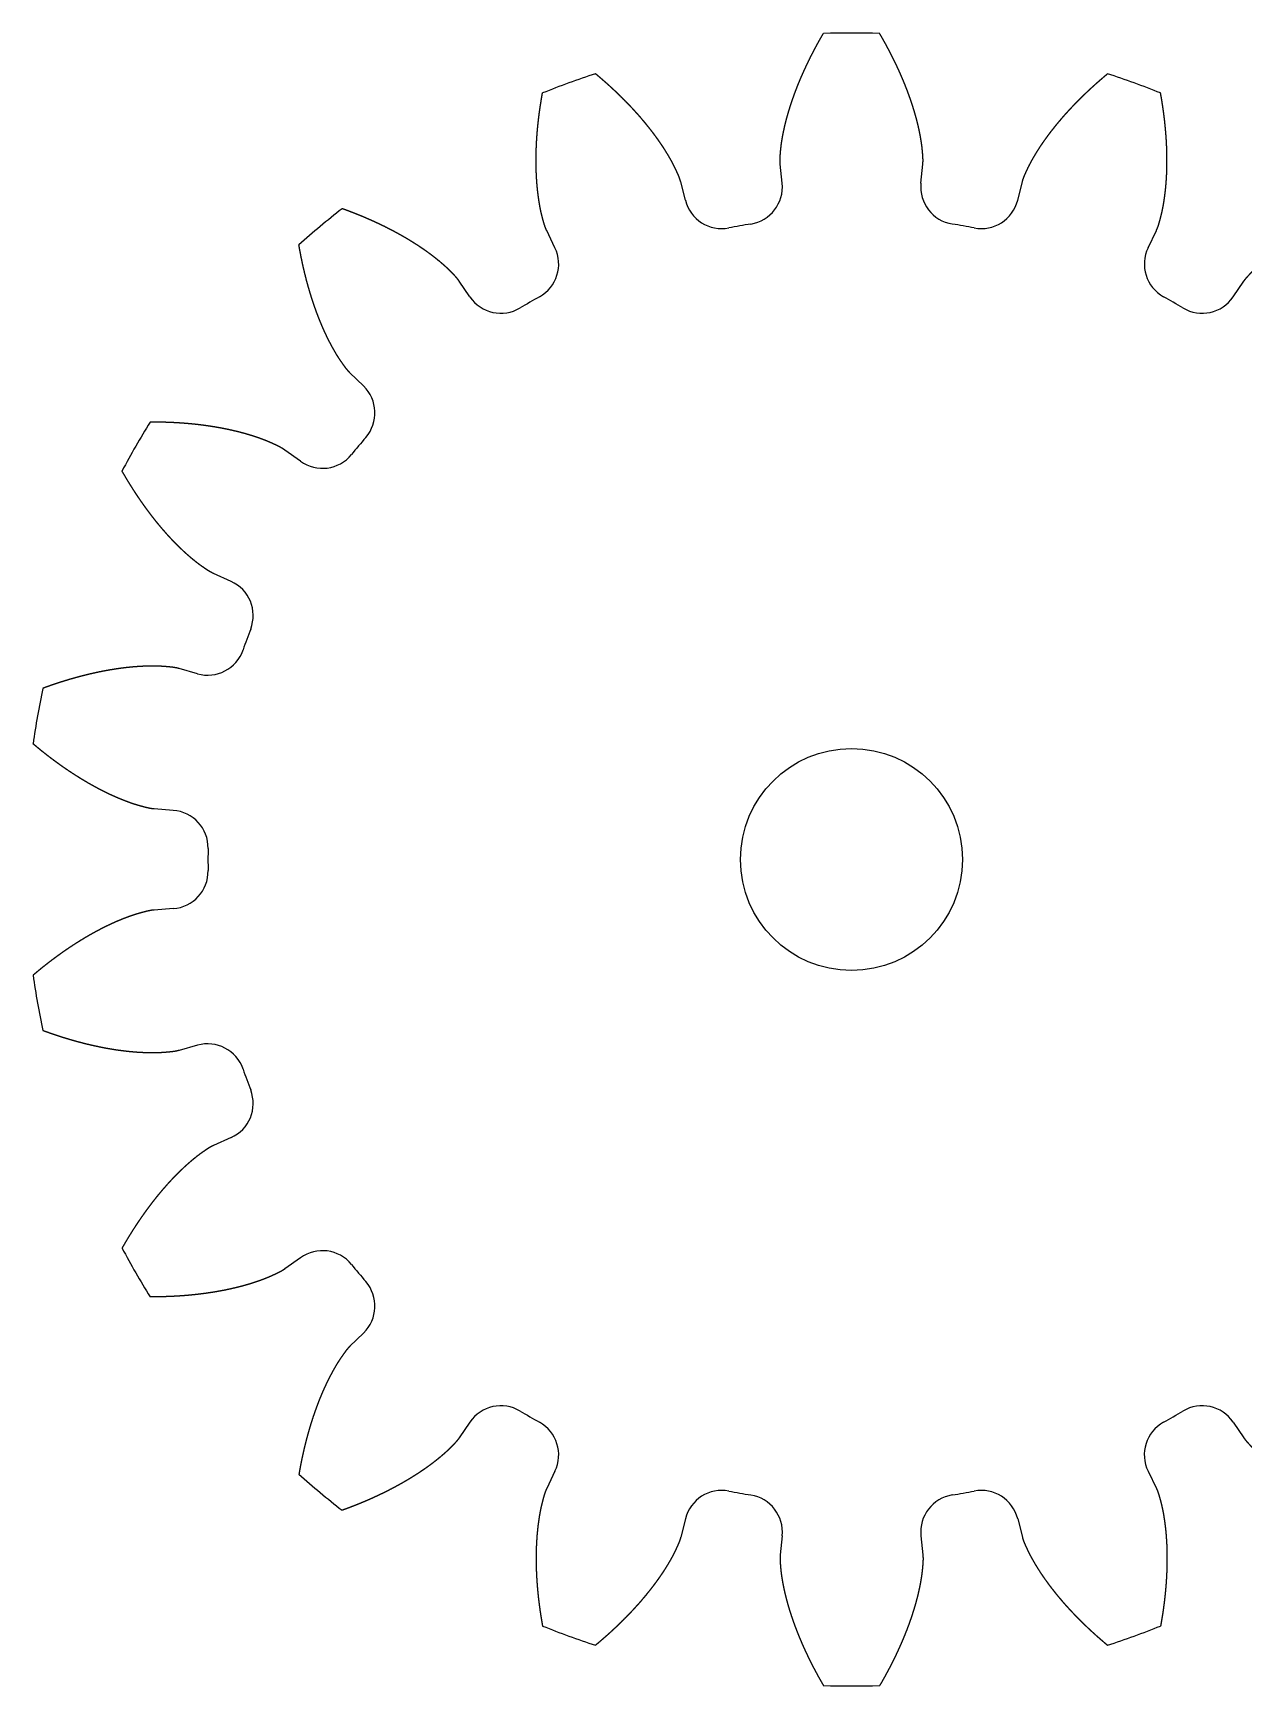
# Model space of a CAD drawing. Header units: millimetres. Extents: x -103 to 35, y -35 to 35.
# Drawn here: x -102.7 to -51.4, y -35 to 35 of the extents above; entities that cross this region are included whole.
import ezdxf

# ---------------------------------------------------------------- set-up
doc = ezdxf.new("R2010")
doc.units = ezdxf.units.MM
doc.layers.get('0').update_dxf_attribs({"linetype": 'CONTINUOUS'})

msp = doc.modelspace()

# ---------------------------------------------------------------- linework, layer by layer
for p, q in [((-70.937, 28.642), (-71.019, 29.446)), ((-65.063, 28.642), (-64.981, 29.446)), ((-75.036, 27.919), (-75.234, 28.703)), ((-60.964, 27.919), (-60.766, 28.703)), ((-80.556, 25.91), (-80.908, 26.638)), ((-55.444, 25.91), (-55.092, 26.638)), ((-84.161, 23.829), (-84.615, 24.498)), ((-51.839, 23.829), (-51.385, 24.498)), ((-88.661, 20.053), (-89.24, 20.616)), ((-91.336, 16.865), (-91.991, 17.338)), ((-94.273, 11.778), (-95.01, 12.108)), ((-95.697, 7.866), (-96.474, 8.086)), ((-96.717, 2.081), (-97.523, 2.14)), ((-96.717, -2.081), (-97.523, -2.14)), ((-95.697, -7.866), (-96.474, -8.086)), ((-94.273, -11.778), (-95.01, -12.108)), ((-91.336, -16.865), (-91.991, -17.338)), ((-88.661, -20.053), (-89.24, -20.616)), ((-84.161, -23.829), (-84.615, -24.498)), ((-51.839, -23.829), (-51.385, -24.498)), ((-80.556, -25.91), (-80.908, -26.638)), ((-55.444, -25.91), (-55.092, -26.638)), ((-75.036, -27.919), (-75.234, -28.703)), ((-60.964, -27.919), (-60.766, -28.703)), ((-70.937, -28.642), (-71.019, -29.446)), ((-65.063, -28.642), (-64.981, -29.446))]:
    msp.add_line(p, q)
msp.add_circle((-68, 0), 4.7)
for centre, radius, start, end in [((-68, 0), 35, 88.04718, 91.95282), ((-68, 0), 35, 108.04718, 111.95282), ((-68, 0), 35, 68.04718, 71.95282), ((-72.516, 28.481), 1.588, -80.98954, 5.82934), ((-63.484, 28.481), 1.587, 174.17066, 260.98954), ((-68, 0), 35, 128.04718, 131.95282), ((-73.497, 28.308), 1.588, 194.17066, 280.98954), ((-62.503, 28.308), 1.587, 259.01046, 345.82934), ((-68, 0), 27.249, 99.01046, 100.98954), ((-68, 0), 27.249, 79.01046, 80.98954), ((-81.985, 25.219), 1.587, -60.98954, 25.82934), ((-54.015, 25.219), 1.587, 154.17066, 240.98954), ((-82.847, 24.721), 1.588, 214.17066, 300.98954), ((-68, 0), 27.249, 119.01046, 120.98954), ((-68, 0), 27.249, 59.01046, 60.98954), ((-53.153, 24.721), 1.588, 239.01046, 325.82934), ((-89.767, 18.915), 1.588, -40.98954, 45.82934), ((-68, 0), 35, 148.04718, 151.95282), ((-68, 0), 27.249, 139.01046, 140.98954), ((-90.407, 18.152), 1.587, 234.17066, 320.98954), ((-94.923, 10.329), 1.588, -20.98954, 65.82934), ((-68, 0), 27.249, 159.01046, 160.98954), ((-95.264, 9.393), 1.587, 254.17066, 340.98954), ((-68, 0), 35, 168.04718, 171.95282), ((-96.832, 0.498), 1.588, -0.98954, 85.82934), ((-68, 0), 27.249, 179.01046, 180.98954), ((-96.832, -0.498), 1.588, -85.82934, 0.98954), ((-68, 0), 35, 188.04718, 191.95282), ((-95.264, -9.393), 1.587, 19.01046, 105.82934), ((-68, 0), 27.249, 199.01046, 200.98954), ((-94.923, -10.329), 1.588, -65.82934, 20.98954), ((-68, 0), 35, 208.04718, 211.95282), ((-90.407, -18.152), 1.587, 39.01046, 125.82934), ((-68, 0), 27.249, 219.01046, 220.98954), ((-89.767, -18.915), 1.588, -45.82934, 40.98954), ((-82.847, -24.721), 1.588, 59.01046, 145.82934), ((-68, 0), 27.249, 239.01046, 240.98954), ((-68, 0), 27.249, 299.01046, 300.98954), ((-53.153, -24.721), 1.588, 34.17066, 120.98954), ((-81.985, -25.219), 1.587, -25.82934, 60.98954), ((-54.015, -25.219), 1.588, 119.01046, 205.82934), ((-68, 0), 35, 228.04718, 231.95282), ((-73.497, -28.308), 1.587, 79.01046, 165.82934), ((-68, 0), 27.249, 259.01046, 260.98954), ((-72.516, -28.481), 1.587, -5.82934, 80.98954), ((-63.484, -28.481), 1.588, 99.01046, 185.82934), ((-68, 0), 27.249, 279.01046, 280.98954), ((-62.503, -28.308), 1.588, 14.17066, 100.98954), ((-68, 0), 35, 248.04718, 251.95282), ((-68, 0), 35, 288.04718, 291.95282), ((-68, 0), 35, 268.04718, 271.95282)]:
    msp.add_arc(centre, radius, start, end)
for points in [[(-71.019, 29.446), (-71.021, 29.462), (-71.023, 29.494), (-71.026, 29.541), (-71.028, 29.605), (-71.026, 29.685), (-71.022, 29.765), (-71.016, 29.845), (-71.01, 29.926), (-71.003, 30.006), (-70.995, 30.086), (-70.986, 30.166), (-70.977, 30.246), (-70.966, 30.327), (-70.954, 30.407), (-70.941, 30.487), (-70.927, 30.567), (-70.913, 30.648), (-70.897, 30.728), (-70.881, 30.808), (-70.864, 30.888), (-70.847, 30.969), (-70.829, 31.049), (-70.81, 31.129), (-70.79, 31.209), (-70.77, 31.289), (-70.749, 31.369), (-70.727, 31.449), (-70.704, 31.529), (-70.682, 31.609), (-70.658, 31.689), (-70.634, 31.769), (-70.609, 31.848), (-70.584, 31.928), (-70.558, 32.008), (-70.531, 32.087), (-70.504, 32.167), (-70.477, 32.246), (-70.448, 32.326), (-70.42, 32.405), (-70.39, 32.484), (-70.36, 32.564), (-70.33, 32.643), (-70.299, 32.722), (-70.268, 32.801), (-70.236, 32.88), (-70.203, 32.959), (-70.17, 33.038), (-70.137, 33.116), (-70.103, 33.195), (-70.068, 33.274), (-70.034, 33.352), (-69.998, 33.431), (-69.962, 33.509), (-69.926, 33.587), (-69.889, 33.665), (-69.852, 33.743), (-69.814, 33.821), (-69.776, 33.899), (-69.737, 33.977), (-69.698, 34.055), (-69.658, 34.132), (-69.618, 34.21), (-69.577, 34.287), (-69.536, 34.365), (-69.495, 34.442), (-69.453, 34.519), (-69.411, 34.596), (-69.368, 34.673), (-69.325, 34.75), (-69.281, 34.827), (-69.246, 34.888), (-69.219, 34.934), (-69.202, 34.964), (-69.193, 34.98)], [(-64.981, 29.446), (-64.979, 29.462), (-64.977, 29.494), (-64.974, 29.541), (-64.972, 29.605), (-64.974, 29.685), (-64.978, 29.765), (-64.984, 29.845), (-64.99, 29.926), (-64.997, 30.006), (-65.005, 30.086), (-65.014, 30.166), (-65.023, 30.246), (-65.034, 30.327), (-65.046, 30.407), (-65.059, 30.487), (-65.073, 30.567), (-65.087, 30.648), (-65.103, 30.728), (-65.119, 30.808), (-65.136, 30.888), (-65.153, 30.969), (-65.171, 31.049), (-65.19, 31.129), (-65.21, 31.209), (-65.23, 31.289), (-65.251, 31.369), (-65.273, 31.449), (-65.296, 31.529), (-65.318, 31.609), (-65.342, 31.689), (-65.366, 31.769), (-65.391, 31.848), (-65.416, 31.928), (-65.442, 32.008), (-65.469, 32.087), (-65.496, 32.167), (-65.523, 32.246), (-65.552, 32.326), (-65.58, 32.405), (-65.61, 32.484), (-65.64, 32.564), (-65.67, 32.643), (-65.701, 32.722), (-65.732, 32.801), (-65.764, 32.88), (-65.797, 32.959), (-65.83, 33.038), (-65.863, 33.116), (-65.897, 33.195), (-65.932, 33.274), (-65.966, 33.352), (-66.002, 33.431), (-66.038, 33.509), (-66.074, 33.587), (-66.111, 33.665), (-66.148, 33.743), (-66.186, 33.821), (-66.224, 33.899), (-66.263, 33.977), (-66.302, 34.055), (-66.342, 34.132), (-66.382, 34.21), (-66.423, 34.287), (-66.464, 34.365), (-66.505, 34.442), (-66.547, 34.519), (-66.589, 34.596), (-66.632, 34.673), (-66.675, 34.75), (-66.719, 34.827), (-66.754, 34.888), (-66.781, 34.934), (-66.798, 34.964), (-66.807, 34.98)], [(-75.234, 28.703), (-75.238, 28.718), (-75.246, 28.749), (-75.26, 28.795), (-75.28, 28.855), (-75.309, 28.93), (-75.341, 29.004), (-75.373, 29.077), (-75.407, 29.15), (-75.441, 29.223), (-75.476, 29.296), (-75.511, 29.368), (-75.548, 29.44), (-75.585, 29.512), (-75.624, 29.584), (-75.663, 29.655), (-75.704, 29.725), (-75.745, 29.796), (-75.787, 29.866), (-75.83, 29.936), (-75.873, 30.005), (-75.917, 30.075), (-75.961, 30.144), (-76.006, 30.213), (-76.052, 30.281), (-76.099, 30.349), (-76.146, 30.417), (-76.194, 30.485), (-76.242, 30.553), (-76.291, 30.62), (-76.34, 30.687), (-76.39, 30.754), (-76.441, 30.82), (-76.492, 30.886), (-76.544, 30.952), (-76.596, 31.018), (-76.649, 31.083), (-76.702, 31.149), (-76.755, 31.214), (-76.81, 31.278), (-76.864, 31.343), (-76.919, 31.407), (-76.975, 31.471), (-77.031, 31.535), (-77.088, 31.598), (-77.145, 31.662), (-77.202, 31.725), (-77.26, 31.788), (-77.318, 31.85), (-77.377, 31.912), (-77.437, 31.975), (-77.496, 32.036), (-77.556, 32.098), (-77.617, 32.159), (-77.678, 32.22), (-77.739, 32.281), (-77.801, 32.342), (-77.863, 32.402), (-77.926, 32.462), (-77.989, 32.522), (-78.052, 32.582), (-78.116, 32.641), (-78.18, 32.7), (-78.245, 32.759), (-78.31, 32.818), (-78.375, 32.876), (-78.441, 32.934), (-78.507, 32.992), (-78.573, 33.05), (-78.64, 33.107), (-78.707, 33.165), (-78.761, 33.21), (-78.802, 33.244), (-78.829, 33.267), (-78.843, 33.278)], [(-60.766, 28.703), (-60.762, 28.718), (-60.754, 28.749), (-60.74, 28.795), (-60.72, 28.855), (-60.691, 28.93), (-60.659, 29.004), (-60.627, 29.077), (-60.593, 29.15), (-60.559, 29.223), (-60.524, 29.296), (-60.489, 29.368), (-60.452, 29.44), (-60.415, 29.512), (-60.376, 29.584), (-60.337, 29.655), (-60.296, 29.725), (-60.255, 29.796), (-60.213, 29.866), (-60.17, 29.936), (-60.127, 30.005), (-60.083, 30.075), (-60.039, 30.144), (-59.994, 30.213), (-59.948, 30.281), (-59.901, 30.349), (-59.854, 30.417), (-59.806, 30.485), (-59.758, 30.553), (-59.709, 30.62), (-59.66, 30.687), (-59.61, 30.754), (-59.559, 30.82), (-59.508, 30.886), (-59.456, 30.952), (-59.404, 31.018), (-59.351, 31.083), (-59.298, 31.149), (-59.245, 31.214), (-59.19, 31.278), (-59.136, 31.343), (-59.081, 31.407), (-59.025, 31.471), (-58.969, 31.535), (-58.912, 31.598), (-58.855, 31.662), (-58.798, 31.725), (-58.74, 31.788), (-58.682, 31.85), (-58.623, 31.912), (-58.563, 31.975), (-58.504, 32.036), (-58.444, 32.098), (-58.383, 32.159), (-58.322, 32.22), (-58.261, 32.281), (-58.199, 32.342), (-58.137, 32.402), (-58.074, 32.462), (-58.011, 32.522), (-57.948, 32.582), (-57.884, 32.641), (-57.82, 32.7), (-57.755, 32.759), (-57.69, 32.818), (-57.625, 32.876), (-57.559, 32.934), (-57.493, 32.992), (-57.427, 33.05), (-57.36, 33.107), (-57.293, 33.165), (-57.239, 33.21), (-57.198, 33.244), (-57.171, 33.267), (-57.157, 33.278)], [(-80.908, 26.638), (-80.915, 26.652), (-80.929, 26.681), (-80.948, 26.725), (-80.971, 26.784), (-80.996, 26.86), (-81.02, 26.937), (-81.042, 27.014), (-81.063, 27.091), (-81.084, 27.169), (-81.104, 27.247), (-81.124, 27.326), (-81.142, 27.404), (-81.16, 27.483), (-81.176, 27.563), (-81.191, 27.643), (-81.206, 27.723), (-81.219, 27.803), (-81.232, 27.884), (-81.244, 27.965), (-81.256, 28.046), (-81.267, 28.127), (-81.277, 28.209), (-81.287, 28.291), (-81.296, 28.373), (-81.304, 28.455), (-81.312, 28.537), (-81.319, 28.62), (-81.325, 28.703), (-81.331, 28.786), (-81.336, 28.869), (-81.341, 28.952), (-81.345, 29.035), (-81.348, 29.119), (-81.351, 29.203), (-81.353, 29.286), (-81.355, 29.371), (-81.356, 29.455), (-81.357, 29.539), (-81.357, 29.623), (-81.356, 29.708), (-81.356, 29.793), (-81.354, 29.877), (-81.352, 29.962), (-81.35, 30.047), (-81.347, 30.132), (-81.343, 30.218), (-81.339, 30.303), (-81.335, 30.388), (-81.33, 30.474), (-81.324, 30.56), (-81.318, 30.645), (-81.312, 30.731), (-81.305, 30.817), (-81.297, 30.903), (-81.289, 30.989), (-81.281, 31.075), (-81.272, 31.161), (-81.263, 31.248), (-81.253, 31.334), (-81.243, 31.42), (-81.232, 31.507), (-81.221, 31.594), (-81.209, 31.68), (-81.197, 31.767), (-81.185, 31.854), (-81.172, 31.94), (-81.158, 32.027), (-81.144, 32.114), (-81.13, 32.201), (-81.115, 32.288), (-81.103, 32.358), (-81.094, 32.41), (-81.088, 32.445), (-81.085, 32.462)], [(-55.092, 26.638), (-55.085, 26.652), (-55.071, 26.681), (-55.052, 26.725), (-55.029, 26.784), (-55.004, 26.86), (-54.98, 26.937), (-54.958, 27.014), (-54.937, 27.091), (-54.916, 27.169), (-54.896, 27.247), (-54.876, 27.326), (-54.858, 27.404), (-54.84, 27.483), (-54.824, 27.563), (-54.809, 27.643), (-54.794, 27.723), (-54.781, 27.803), (-54.768, 27.884), (-54.756, 27.965), (-54.744, 28.046), (-54.733, 28.127), (-54.723, 28.209), (-54.713, 28.291), (-54.704, 28.373), (-54.696, 28.455), (-54.688, 28.537), (-54.681, 28.62), (-54.675, 28.703), (-54.669, 28.786), (-54.664, 28.869), (-54.659, 28.952), (-54.655, 29.035), (-54.652, 29.119), (-54.649, 29.203), (-54.647, 29.286), (-54.645, 29.371), (-54.644, 29.455), (-54.643, 29.539), (-54.643, 29.623), (-54.644, 29.708), (-54.644, 29.793), (-54.646, 29.877), (-54.648, 29.962), (-54.65, 30.047), (-54.653, 30.132), (-54.657, 30.218), (-54.661, 30.303), (-54.665, 30.388), (-54.67, 30.474), (-54.676, 30.56), (-54.682, 30.645), (-54.688, 30.731), (-54.695, 30.817), (-54.703, 30.903), (-54.711, 30.989), (-54.719, 31.075), (-54.728, 31.161), (-54.737, 31.248), (-54.747, 31.334), (-54.757, 31.42), (-54.768, 31.507), (-54.779, 31.594), (-54.791, 31.68), (-54.803, 31.767), (-54.815, 31.854), (-54.828, 31.94), (-54.842, 32.027), (-54.856, 32.114), (-54.87, 32.201), (-54.885, 32.288), (-54.897, 32.358), (-54.906, 32.41), (-54.912, 32.445), (-54.915, 32.462)], [(-84.615, 24.498), (-84.624, 24.511), (-84.642, 24.537), (-84.671, 24.575), (-84.711, 24.625), (-84.763, 24.685), (-84.818, 24.744), (-84.874, 24.802), (-84.93, 24.859), (-84.987, 24.916), (-85.045, 24.972), (-85.103, 25.028), (-85.162, 25.084), (-85.221, 25.138), (-85.282, 25.192), (-85.344, 25.245), (-85.406, 25.298), (-85.469, 25.35), (-85.532, 25.401), (-85.596, 25.452), (-85.661, 25.503), (-85.725, 25.553), (-85.791, 25.603), (-85.857, 25.652), (-85.923, 25.701), (-85.991, 25.749), (-86.058, 25.797), (-86.126, 25.844), (-86.195, 25.891), (-86.264, 25.938), (-86.333, 25.984), (-86.403, 26.029), (-86.473, 26.074), (-86.544, 26.119), (-86.615, 26.163), (-86.686, 26.207), (-86.758, 26.251), (-86.83, 26.294), (-86.903, 26.337), (-86.976, 26.379), (-87.05, 26.421), (-87.123, 26.463), (-87.198, 26.504), (-87.272, 26.544), (-87.347, 26.585), (-87.422, 26.625), (-87.498, 26.664), (-87.574, 26.703), (-87.65, 26.742), (-87.726, 26.781), (-87.803, 26.819), (-87.881, 26.856), (-87.958, 26.894), (-88.036, 26.931), (-88.114, 26.967), (-88.193, 27.003), (-88.271, 27.039), (-88.351, 27.075), (-88.43, 27.11), (-88.51, 27.144), (-88.59, 27.179), (-88.67, 27.213), (-88.75, 27.246), (-88.831, 27.28), (-88.912, 27.313), (-88.994, 27.345), (-89.075, 27.377), (-89.157, 27.409), (-89.239, 27.44), (-89.322, 27.472), (-89.405, 27.502), (-89.471, 27.527), (-89.521, 27.545), (-89.554, 27.557), (-89.571, 27.563)], [(-51.385, 24.498), (-51.376, 24.511), (-51.358, 24.537), (-51.329, 24.575), (-51.289, 24.625), (-51.237, 24.685), (-51.182, 24.744), (-51.126, 24.802), (-51.07, 24.859), (-51.013, 24.916), (-50.955, 24.972), (-50.897, 25.028), (-50.838, 25.084), (-50.779, 25.138), (-50.718, 25.192), (-50.656, 25.245), (-50.594, 25.298), (-50.531, 25.35), (-50.468, 25.401), (-50.404, 25.452), (-50.339, 25.503), (-50.275, 25.553), (-50.209, 25.603), (-50.143, 25.652), (-50.077, 25.701), (-50.009, 25.749), (-49.942, 25.797), (-49.874, 25.844), (-49.805, 25.891), (-49.736, 25.938), (-49.667, 25.984), (-49.597, 26.029), (-49.527, 26.074), (-49.456, 26.119), (-49.385, 26.163), (-49.314, 26.207), (-49.242, 26.251), (-49.17, 26.294), (-49.097, 26.337), (-49.024, 26.379), (-48.95, 26.421), (-48.877, 26.463), (-48.802, 26.504), (-48.728, 26.544), (-48.653, 26.585), (-48.578, 26.625), (-48.502, 26.664), (-48.426, 26.703), (-48.35, 26.742), (-48.274, 26.781), (-48.197, 26.819), (-48.119, 26.856), (-48.042, 26.894), (-47.964, 26.931), (-47.886, 26.967), (-47.807, 27.003), (-47.729, 27.039), (-47.649, 27.075), (-47.57, 27.11), (-47.49, 27.144), (-47.41, 27.179), (-47.33, 27.213), (-47.25, 27.246), (-47.169, 27.28), (-47.088, 27.313), (-47.006, 27.345), (-46.925, 27.377), (-46.843, 27.409), (-46.761, 27.44), (-46.678, 27.472), (-46.595, 27.502), (-46.529, 27.527), (-46.479, 27.545), (-46.446, 27.557), (-46.429, 27.563)], [(-89.24, 20.616), (-89.252, 20.627), (-89.274, 20.65), (-89.307, 20.685), (-89.349, 20.733), (-89.399, 20.795), (-89.448, 20.859), (-89.495, 20.924), (-89.541, 20.99), (-89.587, 21.056), (-89.633, 21.122), (-89.678, 21.189), (-89.722, 21.257), (-89.766, 21.325), (-89.808, 21.394), (-89.85, 21.464), (-89.891, 21.534), (-89.931, 21.605), (-89.971, 21.677), (-90.01, 21.749), (-90.049, 21.821), (-90.087, 21.893), (-90.125, 21.967), (-90.162, 22.04), (-90.198, 22.114), (-90.234, 22.189), (-90.269, 22.263), (-90.304, 22.339), (-90.338, 22.414), (-90.372, 22.49), (-90.405, 22.566), (-90.438, 22.643), (-90.47, 22.72), (-90.502, 22.798), (-90.534, 22.875), (-90.564, 22.953), (-90.595, 23.032), (-90.625, 23.11), (-90.654, 23.189), (-90.683, 23.269), (-90.712, 23.348), (-90.74, 23.428), (-90.767, 23.508), (-90.795, 23.589), (-90.821, 23.669), (-90.848, 23.75), (-90.873, 23.832), (-90.899, 23.913), (-90.924, 23.995), (-90.948, 24.077), (-90.972, 24.16), (-90.996, 24.242), (-91.019, 24.325), (-91.042, 24.408), (-91.065, 24.491), (-91.087, 24.575), (-91.108, 24.659), (-91.129, 24.743), (-91.15, 24.827), (-91.171, 24.912), (-91.191, 24.996), (-91.21, 25.081), (-91.229, 25.166), (-91.248, 25.252), (-91.266, 25.337), (-91.284, 25.423), (-91.302, 25.509), (-91.319, 25.595), (-91.335, 25.682), (-91.352, 25.768), (-91.368, 25.855), (-91.38, 25.925), (-91.389, 25.977), (-91.395, 26.012), (-91.398, 26.029)], [(-91.991, 17.338), (-92.004, 17.347), (-92.031, 17.365), (-92.07, 17.392), (-92.125, 17.425), (-92.195, 17.463), (-92.267, 17.5), (-92.339, 17.535), (-92.411, 17.569), (-92.484, 17.603), (-92.558, 17.637), (-92.631, 17.669), (-92.706, 17.701), (-92.781, 17.732), (-92.856, 17.762), (-92.932, 17.791), (-93.009, 17.819), (-93.085, 17.846), (-93.163, 17.873), (-93.24, 17.899), (-93.318, 17.925), (-93.396, 17.95), (-93.475, 17.974), (-93.554, 17.998), (-93.633, 18.021), (-93.712, 18.043), (-93.792, 18.065), (-93.872, 18.086), (-93.953, 18.107), (-94.033, 18.127), (-94.114, 18.146), (-94.195, 18.165), (-94.277, 18.184), (-94.359, 18.202), (-94.441, 18.219), (-94.523, 18.236), (-94.605, 18.252), (-94.688, 18.268), (-94.771, 18.283), (-94.854, 18.298), (-94.937, 18.312), (-95.021, 18.326), (-95.105, 18.339), (-95.189, 18.352), (-95.273, 18.364), (-95.357, 18.376), (-95.442, 18.388), (-95.526, 18.398), (-95.611, 18.409), (-95.696, 18.419), (-95.782, 18.428), (-95.867, 18.437), (-95.953, 18.446), (-96.038, 18.454), (-96.124, 18.461), (-96.211, 18.469), (-96.297, 18.475), (-96.383, 18.482), (-96.47, 18.487), (-96.557, 18.493), (-96.644, 18.498), (-96.731, 18.502), (-96.818, 18.506), (-96.905, 18.51), (-96.993, 18.513), (-97.08, 18.516), (-97.168, 18.518), (-97.256, 18.52), (-97.344, 18.521), (-97.432, 18.522), (-97.52, 18.523), (-97.591, 18.523), (-97.644, 18.523), (-97.679, 18.523), (-97.697, 18.523)], [(-95.01, 12.108), (-95.025, 12.115), (-95.054, 12.128), (-95.097, 12.15), (-95.153, 12.181), (-95.221, 12.222), (-95.288, 12.266), (-95.355, 12.311), (-95.421, 12.356), (-95.487, 12.403), (-95.553, 12.449), (-95.618, 12.497), (-95.683, 12.545), (-95.747, 12.595), (-95.81, 12.645), (-95.873, 12.696), (-95.936, 12.749), (-95.998, 12.801), (-96.06, 12.855), (-96.121, 12.909), (-96.182, 12.964), (-96.243, 13.019), (-96.303, 13.075), (-96.363, 13.131), (-96.423, 13.188), (-96.482, 13.246), (-96.541, 13.304), (-96.599, 13.363), (-96.657, 13.422), (-96.715, 13.482), (-96.772, 13.542), (-96.829, 13.603), (-96.886, 13.665), (-96.942, 13.726), (-96.998, 13.789), (-97.054, 13.852), (-97.109, 13.915), (-97.164, 13.978), (-97.219, 14.043), (-97.273, 14.107), (-97.328, 14.172), (-97.381, 14.238), (-97.435, 14.304), (-97.488, 14.37), (-97.54, 14.437), (-97.593, 14.504), (-97.645, 14.571), (-97.697, 14.639), (-97.748, 14.708), (-97.799, 14.776), (-97.85, 14.845), (-97.901, 14.915), (-97.951, 14.985), (-98.001, 15.055), (-98.05, 15.126), (-98.1, 15.197), (-98.148, 15.268), (-98.197, 15.34), (-98.245, 15.412), (-98.293, 15.484), (-98.341, 15.557), (-98.389, 15.63), (-98.436, 15.704), (-98.482, 15.778), (-98.529, 15.852), (-98.575, 15.926), (-98.621, 16.001), (-98.667, 16.076), (-98.712, 16.152), (-98.757, 16.228), (-98.801, 16.304), (-98.837, 16.365), (-98.863, 16.411), (-98.881, 16.442), (-98.89, 16.457)], [(-96.474, 8.086), (-96.49, 8.091), (-96.521, 8.099), (-96.567, 8.11), (-96.63, 8.123), (-96.709, 8.135), (-96.788, 8.145), (-96.868, 8.153), (-96.948, 8.16), (-97.028, 8.167), (-97.109, 8.174), (-97.189, 8.179), (-97.27, 8.184), (-97.351, 8.187), (-97.432, 8.19), (-97.513, 8.191), (-97.595, 8.191), (-97.676, 8.19), (-97.758, 8.189), (-97.84, 8.187), (-97.922, 8.184), (-98.004, 8.181), (-98.086, 8.177), (-98.168, 8.172), (-98.25, 8.167), (-98.333, 8.161), (-98.415, 8.154), (-98.498, 8.146), (-98.58, 8.138), (-98.663, 8.13), (-98.746, 8.12), (-98.829, 8.11), (-98.911, 8.1), (-98.994, 8.089), (-99.077, 8.077), (-99.16, 8.065), (-99.243, 8.052), (-99.326, 8.038), (-99.41, 8.024), (-99.493, 8.01), (-99.576, 7.995), (-99.659, 7.979), (-99.742, 7.963), (-99.826, 7.946), (-99.909, 7.929), (-99.992, 7.911), (-100.076, 7.893), (-100.159, 7.874), (-100.242, 7.855), (-100.326, 7.835), (-100.409, 7.815), (-100.492, 7.794), (-100.576, 7.773), (-100.659, 7.751), (-100.743, 7.729), (-100.826, 7.706), (-100.909, 7.683), (-100.993, 7.659), (-101.076, 7.635), (-101.159, 7.611), (-101.243, 7.585), (-101.326, 7.56), (-101.409, 7.534), (-101.493, 7.507), (-101.576, 7.48), (-101.659, 7.453), (-101.742, 7.425), (-101.826, 7.397), (-101.909, 7.368), (-101.992, 7.339), (-102.075, 7.309), (-102.141, 7.285), (-102.191, 7.267), (-102.225, 7.255), (-102.241, 7.249)], [(-97.523, 2.14), (-97.539, 2.141), (-97.571, 2.144), (-97.618, 2.149), (-97.681, 2.159), (-97.76, 2.175), (-97.838, 2.193), (-97.916, 2.212), (-97.994, 2.233), (-98.071, 2.254), (-98.149, 2.275), (-98.226, 2.297), (-98.304, 2.321), (-98.381, 2.345), (-98.458, 2.371), (-98.535, 2.397), (-98.611, 2.425), (-98.688, 2.454), (-98.764, 2.483), (-98.84, 2.513), (-98.917, 2.543), (-98.992, 2.574), (-99.068, 2.606), (-99.144, 2.638), (-99.219, 2.672), (-99.295, 2.706), (-99.37, 2.74), (-99.445, 2.776), (-99.52, 2.812), (-99.594, 2.848), (-99.669, 2.885), (-99.743, 2.923), (-99.818, 2.961), (-99.892, 3), (-99.966, 3.039), (-100.039, 3.079), (-100.113, 3.12), (-100.187, 3.161), (-100.26, 3.202), (-100.333, 3.244), (-100.406, 3.287), (-100.479, 3.33), (-100.552, 3.374), (-100.624, 3.418), (-100.696, 3.463), (-100.769, 3.508), (-100.841, 3.553), (-100.913, 3.6), (-100.984, 3.646), (-101.056, 3.693), (-101.127, 3.741), (-101.199, 3.789), (-101.27, 3.837), (-101.341, 3.886), (-101.411, 3.936), (-101.482, 3.986), (-101.552, 4.036), (-101.623, 4.087), (-101.693, 4.138), (-101.763, 4.19), (-101.832, 4.242), (-101.902, 4.294), (-101.971, 4.347), (-102.04, 4.401), (-102.109, 4.454), (-102.178, 4.509), (-102.247, 4.563), (-102.316, 4.618), (-102.384, 4.674), (-102.452, 4.729), (-102.52, 4.786), (-102.574, 4.831), (-102.615, 4.865), (-102.642, 4.888), (-102.655, 4.9)], [(-97.523, -2.14), (-97.539, -2.141), (-97.571, -2.144), (-97.618, -2.149), (-97.681, -2.159), (-97.76, -2.175), (-97.838, -2.193), (-97.916, -2.212), (-97.994, -2.233), (-98.071, -2.254), (-98.149, -2.275), (-98.226, -2.297), (-98.304, -2.321), (-98.381, -2.345), (-98.458, -2.371), (-98.535, -2.397), (-98.611, -2.425), (-98.688, -2.454), (-98.764, -2.483), (-98.84, -2.513), (-98.917, -2.543), (-98.992, -2.574), (-99.068, -2.606), (-99.144, -2.638), (-99.219, -2.672), (-99.295, -2.706), (-99.37, -2.74), (-99.445, -2.776), (-99.52, -2.812), (-99.594, -2.848), (-99.669, -2.885), (-99.743, -2.923), (-99.818, -2.961), (-99.892, -3), (-99.966, -3.039), (-100.039, -3.079), (-100.113, -3.12), (-100.187, -3.161), (-100.26, -3.202), (-100.333, -3.244), (-100.406, -3.287), (-100.479, -3.33), (-100.552, -3.374), (-100.624, -3.418), (-100.696, -3.463), (-100.769, -3.508), (-100.841, -3.553), (-100.913, -3.6), (-100.984, -3.646), (-101.056, -3.693), (-101.127, -3.741), (-101.199, -3.789), (-101.27, -3.837), (-101.341, -3.886), (-101.411, -3.936), (-101.482, -3.986), (-101.552, -4.036), (-101.623, -4.087), (-101.693, -4.138), (-101.763, -4.19), (-101.832, -4.242), (-101.902, -4.294), (-101.971, -4.347), (-102.04, -4.401), (-102.109, -4.454), (-102.178, -4.509), (-102.247, -4.563), (-102.316, -4.618), (-102.384, -4.674), (-102.452, -4.729), (-102.52, -4.786), (-102.574, -4.831), (-102.615, -4.865), (-102.642, -4.888), (-102.655, -4.9)], [(-96.474, -8.086), (-96.49, -8.091), (-96.521, -8.099), (-96.567, -8.11), (-96.63, -8.123), (-96.709, -8.135), (-96.788, -8.145), (-96.868, -8.153), (-96.948, -8.16), (-97.028, -8.167), (-97.109, -8.174), (-97.189, -8.179), (-97.27, -8.184), (-97.351, -8.187), (-97.432, -8.19), (-97.513, -8.191), (-97.595, -8.191), (-97.676, -8.19), (-97.758, -8.189), (-97.84, -8.187), (-97.922, -8.184), (-98.004, -8.181), (-98.086, -8.177), (-98.168, -8.172), (-98.25, -8.167), (-98.333, -8.161), (-98.415, -8.154), (-98.498, -8.146), (-98.58, -8.138), (-98.663, -8.13), (-98.746, -8.12), (-98.829, -8.11), (-98.911, -8.1), (-98.994, -8.089), (-99.077, -8.077), (-99.16, -8.065), (-99.243, -8.052), (-99.326, -8.038), (-99.41, -8.024), (-99.493, -8.01), (-99.576, -7.995), (-99.659, -7.979), (-99.742, -7.963), (-99.826, -7.946), (-99.909, -7.929), (-99.992, -7.911), (-100.076, -7.893), (-100.159, -7.874), (-100.242, -7.855), (-100.326, -7.835), (-100.409, -7.815), (-100.492, -7.794), (-100.576, -7.773), (-100.659, -7.751), (-100.743, -7.729), (-100.826, -7.706), (-100.909, -7.683), (-100.993, -7.659), (-101.076, -7.635), (-101.159, -7.611), (-101.243, -7.585), (-101.326, -7.56), (-101.409, -7.534), (-101.493, -7.507), (-101.576, -7.48), (-101.659, -7.453), (-101.742, -7.425), (-101.826, -7.397), (-101.909, -7.368), (-101.992, -7.339), (-102.075, -7.309), (-102.141, -7.285), (-102.191, -7.267), (-102.225, -7.255), (-102.241, -7.249)], [(-95.01, -12.108), (-95.025, -12.115), (-95.054, -12.128), (-95.097, -12.15), (-95.153, -12.181), (-95.221, -12.222), (-95.288, -12.266), (-95.355, -12.311), (-95.421, -12.356), (-95.487, -12.403), (-95.553, -12.449), (-95.618, -12.497), (-95.683, -12.545), (-95.747, -12.595), (-95.81, -12.645), (-95.873, -12.696), (-95.936, -12.749), (-95.998, -12.801), (-96.06, -12.855), (-96.121, -12.909), (-96.182, -12.964), (-96.243, -13.019), (-96.303, -13.075), (-96.363, -13.131), (-96.423, -13.188), (-96.482, -13.246), (-96.541, -13.304), (-96.599, -13.363), (-96.657, -13.422), (-96.715, -13.482), (-96.772, -13.542), (-96.829, -13.603), (-96.886, -13.665), (-96.942, -13.726), (-96.998, -13.789), (-97.054, -13.852), (-97.109, -13.915), (-97.164, -13.978), (-97.219, -14.043), (-97.273, -14.107), (-97.328, -14.172), (-97.381, -14.238), (-97.435, -14.304), (-97.488, -14.37), (-97.54, -14.437), (-97.593, -14.504), (-97.645, -14.571), (-97.697, -14.639), (-97.748, -14.708), (-97.799, -14.776), (-97.85, -14.845), (-97.901, -14.915), (-97.951, -14.985), (-98.001, -15.055), (-98.05, -15.126), (-98.1, -15.197), (-98.148, -15.268), (-98.197, -15.34), (-98.245, -15.412), (-98.293, -15.484), (-98.341, -15.557), (-98.389, -15.63), (-98.436, -15.704), (-98.482, -15.778), (-98.529, -15.852), (-98.575, -15.926), (-98.621, -16.001), (-98.667, -16.076), (-98.712, -16.152), (-98.757, -16.228), (-98.801, -16.304), (-98.837, -16.365), (-98.863, -16.411), (-98.881, -16.442), (-98.89, -16.457)], [(-91.991, -17.338), (-92.004, -17.347), (-92.031, -17.365), (-92.07, -17.392), (-92.125, -17.425), (-92.195, -17.463), (-92.267, -17.5), (-92.339, -17.535), (-92.411, -17.569), (-92.484, -17.603), (-92.558, -17.637), (-92.631, -17.669), (-92.706, -17.701), (-92.781, -17.732), (-92.856, -17.762), (-92.932, -17.791), (-93.009, -17.819), (-93.085, -17.846), (-93.163, -17.873), (-93.24, -17.899), (-93.318, -17.925), (-93.396, -17.95), (-93.475, -17.974), (-93.554, -17.998), (-93.633, -18.021), (-93.712, -18.043), (-93.792, -18.065), (-93.872, -18.086), (-93.953, -18.107), (-94.033, -18.127), (-94.114, -18.146), (-94.195, -18.165), (-94.277, -18.184), (-94.359, -18.202), (-94.441, -18.219), (-94.523, -18.236), (-94.605, -18.252), (-94.688, -18.268), (-94.771, -18.283), (-94.854, -18.298), (-94.937, -18.312), (-95.021, -18.326), (-95.105, -18.339), (-95.189, -18.352), (-95.273, -18.364), (-95.357, -18.376), (-95.442, -18.388), (-95.526, -18.398), (-95.611, -18.409), (-95.696, -18.419), (-95.782, -18.428), (-95.867, -18.437), (-95.953, -18.446), (-96.038, -18.454), (-96.124, -18.461), (-96.211, -18.469), (-96.297, -18.475), (-96.383, -18.482), (-96.47, -18.487), (-96.557, -18.493), (-96.644, -18.498), (-96.731, -18.502), (-96.818, -18.506), (-96.905, -18.51), (-96.993, -18.513), (-97.08, -18.516), (-97.168, -18.518), (-97.256, -18.52), (-97.344, -18.521), (-97.432, -18.522), (-97.52, -18.523), (-97.591, -18.523), (-97.644, -18.523), (-97.679, -18.523), (-97.697, -18.523)], [(-89.24, -20.616), (-89.252, -20.627), (-89.274, -20.65), (-89.307, -20.685), (-89.349, -20.733), (-89.399, -20.795), (-89.448, -20.859), (-89.495, -20.924), (-89.541, -20.99), (-89.587, -21.056), (-89.633, -21.122), (-89.678, -21.189), (-89.722, -21.257), (-89.766, -21.325), (-89.808, -21.394), (-89.85, -21.464), (-89.891, -21.534), (-89.931, -21.605), (-89.971, -21.677), (-90.01, -21.749), (-90.049, -21.821), (-90.087, -21.893), (-90.125, -21.967), (-90.162, -22.04), (-90.198, -22.114), (-90.234, -22.189), (-90.269, -22.263), (-90.304, -22.339), (-90.338, -22.414), (-90.372, -22.49), (-90.405, -22.566), (-90.438, -22.643), (-90.47, -22.72), (-90.502, -22.798), (-90.534, -22.875), (-90.564, -22.953), (-90.595, -23.032), (-90.625, -23.11), (-90.654, -23.189), (-90.683, -23.269), (-90.712, -23.348), (-90.74, -23.428), (-90.767, -23.508), (-90.795, -23.589), (-90.821, -23.669), (-90.848, -23.75), (-90.873, -23.832), (-90.899, -23.913), (-90.924, -23.995), (-90.948, -24.077), (-90.972, -24.16), (-90.996, -24.242), (-91.019, -24.325), (-91.042, -24.408), (-91.065, -24.491), (-91.087, -24.575), (-91.108, -24.659), (-91.129, -24.743), (-91.15, -24.827), (-91.171, -24.912), (-91.191, -24.996), (-91.21, -25.081), (-91.229, -25.166), (-91.248, -25.252), (-91.266, -25.337), (-91.284, -25.423), (-91.302, -25.509), (-91.319, -25.595), (-91.335, -25.682), (-91.352, -25.768), (-91.368, -25.855), (-91.38, -25.925), (-91.389, -25.977), (-91.395, -26.012), (-91.398, -26.029)], [(-84.615, -24.498), (-84.624, -24.511), (-84.642, -24.537), (-84.671, -24.575), (-84.711, -24.625), (-84.763, -24.685), (-84.818, -24.744), (-84.874, -24.802), (-84.93, -24.859), (-84.987, -24.916), (-85.045, -24.972), (-85.103, -25.028), (-85.162, -25.084), (-85.221, -25.138), (-85.282, -25.192), (-85.344, -25.245), (-85.406, -25.298), (-85.469, -25.35), (-85.532, -25.401), (-85.596, -25.452), (-85.661, -25.503), (-85.725, -25.553), (-85.791, -25.603), (-85.857, -25.652), (-85.923, -25.701), (-85.991, -25.749), (-86.058, -25.797), (-86.126, -25.844), (-86.195, -25.891), (-86.264, -25.938), (-86.333, -25.984), (-86.403, -26.029), (-86.473, -26.074), (-86.544, -26.119), (-86.615, -26.163), (-86.686, -26.207), (-86.758, -26.251), (-86.83, -26.294), (-86.903, -26.337), (-86.976, -26.379), (-87.05, -26.421), (-87.123, -26.463), (-87.198, -26.504), (-87.272, -26.544), (-87.347, -26.585), (-87.422, -26.625), (-87.498, -26.664), (-87.574, -26.703), (-87.65, -26.742), (-87.726, -26.781), (-87.803, -26.819), (-87.881, -26.856), (-87.958, -26.894), (-88.036, -26.931), (-88.114, -26.967), (-88.193, -27.003), (-88.271, -27.039), (-88.351, -27.075), (-88.43, -27.11), (-88.51, -27.144), (-88.59, -27.179), (-88.67, -27.213), (-88.75, -27.246), (-88.831, -27.28), (-88.912, -27.313), (-88.994, -27.345), (-89.075, -27.377), (-89.157, -27.409), (-89.239, -27.44), (-89.322, -27.472), (-89.405, -27.502), (-89.471, -27.527), (-89.521, -27.545), (-89.554, -27.557), (-89.571, -27.563)], [(-51.385, -24.498), (-51.376, -24.511), (-51.358, -24.537), (-51.329, -24.575), (-51.289, -24.625), (-51.237, -24.685), (-51.182, -24.744), (-51.126, -24.802), (-51.07, -24.859), (-51.013, -24.916), (-50.955, -24.972), (-50.897, -25.028), (-50.838, -25.084), (-50.779, -25.138), (-50.718, -25.192), (-50.656, -25.245), (-50.594, -25.298), (-50.531, -25.35), (-50.468, -25.401), (-50.404, -25.452), (-50.339, -25.503), (-50.275, -25.553), (-50.209, -25.603), (-50.143, -25.652), (-50.077, -25.701), (-50.009, -25.749), (-49.942, -25.797), (-49.874, -25.844), (-49.805, -25.891), (-49.736, -25.938), (-49.667, -25.984), (-49.597, -26.029), (-49.527, -26.074), (-49.456, -26.119), (-49.385, -26.163), (-49.314, -26.207), (-49.242, -26.251), (-49.17, -26.294), (-49.097, -26.337), (-49.024, -26.379), (-48.95, -26.421), (-48.877, -26.463), (-48.802, -26.504), (-48.728, -26.544), (-48.653, -26.585), (-48.578, -26.625), (-48.502, -26.664), (-48.426, -26.703), (-48.35, -26.742), (-48.274, -26.781), (-48.197, -26.819), (-48.119, -26.856), (-48.042, -26.894), (-47.964, -26.931), (-47.886, -26.967), (-47.807, -27.003), (-47.729, -27.039), (-47.649, -27.075), (-47.57, -27.11), (-47.49, -27.144), (-47.41, -27.179), (-47.33, -27.213), (-47.25, -27.246), (-47.169, -27.28), (-47.088, -27.313), (-47.006, -27.345), (-46.925, -27.377), (-46.843, -27.409), (-46.761, -27.44), (-46.678, -27.472), (-46.595, -27.502), (-46.529, -27.527), (-46.479, -27.545), (-46.446, -27.557), (-46.429, -27.563)], [(-80.908, -26.638), (-80.915, -26.652), (-80.929, -26.681), (-80.948, -26.725), (-80.971, -26.784), (-80.996, -26.86), (-81.02, -26.937), (-81.042, -27.014), (-81.063, -27.091), (-81.084, -27.169), (-81.104, -27.247), (-81.124, -27.326), (-81.142, -27.404), (-81.16, -27.483), (-81.176, -27.563), (-81.191, -27.643), (-81.206, -27.723), (-81.219, -27.803), (-81.232, -27.884), (-81.244, -27.965), (-81.256, -28.046), (-81.267, -28.127), (-81.277, -28.209), (-81.287, -28.291), (-81.296, -28.373), (-81.304, -28.455), (-81.312, -28.537), (-81.319, -28.62), (-81.325, -28.703), (-81.331, -28.786), (-81.336, -28.869), (-81.341, -28.952), (-81.345, -29.035), (-81.348, -29.119), (-81.351, -29.203), (-81.353, -29.286), (-81.355, -29.371), (-81.356, -29.455), (-81.357, -29.539), (-81.357, -29.623), (-81.356, -29.708), (-81.356, -29.793), (-81.354, -29.877), (-81.352, -29.962), (-81.35, -30.047), (-81.347, -30.132), (-81.343, -30.218), (-81.339, -30.303), (-81.335, -30.388), (-81.33, -30.474), (-81.324, -30.56), (-81.318, -30.645), (-81.312, -30.731), (-81.305, -30.817), (-81.297, -30.903), (-81.289, -30.989), (-81.281, -31.075), (-81.272, -31.161), (-81.263, -31.248), (-81.253, -31.334), (-81.243, -31.42), (-81.232, -31.507), (-81.221, -31.594), (-81.209, -31.68), (-81.197, -31.767), (-81.185, -31.854), (-81.172, -31.94), (-81.158, -32.027), (-81.144, -32.114), (-81.13, -32.201), (-81.115, -32.288), (-81.103, -32.358), (-81.094, -32.41), (-81.088, -32.445), (-81.085, -32.462)], [(-55.092, -26.638), (-55.085, -26.652), (-55.071, -26.681), (-55.052, -26.725), (-55.029, -26.784), (-55.004, -26.86), (-54.98, -26.937), (-54.958, -27.014), (-54.937, -27.091), (-54.916, -27.169), (-54.896, -27.247), (-54.876, -27.326), (-54.858, -27.404), (-54.84, -27.483), (-54.824, -27.563), (-54.809, -27.643), (-54.794, -27.723), (-54.781, -27.803), (-54.768, -27.884), (-54.756, -27.965), (-54.744, -28.046), (-54.733, -28.127), (-54.723, -28.209), (-54.713, -28.291), (-54.704, -28.373), (-54.696, -28.455), (-54.688, -28.537), (-54.681, -28.62), (-54.675, -28.703), (-54.669, -28.786), (-54.664, -28.869), (-54.659, -28.952), (-54.655, -29.035), (-54.652, -29.119), (-54.649, -29.203), (-54.647, -29.286), (-54.645, -29.371), (-54.644, -29.455), (-54.643, -29.539), (-54.643, -29.623), (-54.644, -29.708), (-54.644, -29.793), (-54.646, -29.877), (-54.648, -29.962), (-54.65, -30.047), (-54.653, -30.132), (-54.657, -30.218), (-54.661, -30.303), (-54.665, -30.388), (-54.67, -30.474), (-54.676, -30.56), (-54.682, -30.645), (-54.688, -30.731), (-54.695, -30.817), (-54.703, -30.903), (-54.711, -30.989), (-54.719, -31.075), (-54.728, -31.161), (-54.737, -31.248), (-54.747, -31.334), (-54.757, -31.42), (-54.768, -31.507), (-54.779, -31.594), (-54.791, -31.68), (-54.803, -31.767), (-54.815, -31.854), (-54.828, -31.94), (-54.842, -32.027), (-54.856, -32.114), (-54.87, -32.201), (-54.885, -32.288), (-54.897, -32.358), (-54.906, -32.41), (-54.912, -32.445), (-54.915, -32.462)], [(-75.234, -28.703), (-75.238, -28.718), (-75.246, -28.749), (-75.26, -28.795), (-75.28, -28.855), (-75.309, -28.93), (-75.341, -29.004), (-75.373, -29.077), (-75.407, -29.15), (-75.441, -29.223), (-75.476, -29.296), (-75.511, -29.368), (-75.548, -29.44), (-75.585, -29.512), (-75.624, -29.584), (-75.663, -29.655), (-75.704, -29.725), (-75.745, -29.796), (-75.787, -29.866), (-75.83, -29.936), (-75.873, -30.005), (-75.917, -30.075), (-75.961, -30.144), (-76.006, -30.213), (-76.052, -30.281), (-76.099, -30.349), (-76.146, -30.417), (-76.194, -30.485), (-76.242, -30.553), (-76.291, -30.62), (-76.34, -30.687), (-76.39, -30.754), (-76.441, -30.82), (-76.492, -30.886), (-76.544, -30.952), (-76.596, -31.018), (-76.649, -31.083), (-76.702, -31.149), (-76.755, -31.214), (-76.81, -31.278), (-76.864, -31.343), (-76.919, -31.407), (-76.975, -31.471), (-77.031, -31.535), (-77.088, -31.598), (-77.145, -31.662), (-77.202, -31.725), (-77.26, -31.788), (-77.318, -31.85), (-77.377, -31.912), (-77.437, -31.975), (-77.496, -32.036), (-77.556, -32.098), (-77.617, -32.159), (-77.678, -32.22), (-77.739, -32.281), (-77.801, -32.342), (-77.863, -32.402), (-77.926, -32.462), (-77.989, -32.522), (-78.052, -32.582), (-78.116, -32.641), (-78.18, -32.7), (-78.245, -32.759), (-78.31, -32.818), (-78.375, -32.876), (-78.441, -32.934), (-78.507, -32.992), (-78.573, -33.05), (-78.64, -33.107), (-78.707, -33.165), (-78.761, -33.21), (-78.802, -33.244), (-78.829, -33.267), (-78.843, -33.278)], [(-60.766, -28.703), (-60.762, -28.718), (-60.754, -28.749), (-60.74, -28.795), (-60.72, -28.855), (-60.691, -28.93), (-60.659, -29.004), (-60.627, -29.077), (-60.593, -29.15), (-60.559, -29.223), (-60.524, -29.296), (-60.489, -29.368), (-60.452, -29.44), (-60.415, -29.512), (-60.376, -29.584), (-60.337, -29.655), (-60.296, -29.725), (-60.255, -29.796), (-60.213, -29.866), (-60.17, -29.936), (-60.127, -30.005), (-60.083, -30.075), (-60.039, -30.144), (-59.994, -30.213), (-59.948, -30.281), (-59.901, -30.349), (-59.854, -30.417), (-59.806, -30.485), (-59.758, -30.553), (-59.709, -30.62), (-59.66, -30.687), (-59.61, -30.754), (-59.559, -30.82), (-59.508, -30.886), (-59.456, -30.952), (-59.404, -31.018), (-59.351, -31.083), (-59.298, -31.149), (-59.245, -31.214), (-59.19, -31.278), (-59.136, -31.343), (-59.081, -31.407), (-59.025, -31.471), (-58.969, -31.535), (-58.912, -31.598), (-58.855, -31.662), (-58.798, -31.725), (-58.74, -31.788), (-58.682, -31.85), (-58.623, -31.912), (-58.563, -31.975), (-58.504, -32.036), (-58.444, -32.098), (-58.383, -32.159), (-58.322, -32.22), (-58.261, -32.281), (-58.199, -32.342), (-58.137, -32.402), (-58.074, -32.462), (-58.011, -32.522), (-57.948, -32.582), (-57.884, -32.641), (-57.82, -32.7), (-57.755, -32.759), (-57.69, -32.818), (-57.625, -32.876), (-57.559, -32.934), (-57.493, -32.992), (-57.427, -33.05), (-57.36, -33.107), (-57.293, -33.165), (-57.239, -33.21), (-57.198, -33.244), (-57.171, -33.267), (-57.157, -33.278)], [(-71.019, -29.446), (-71.021, -29.462), (-71.023, -29.494), (-71.026, -29.541), (-71.028, -29.605), (-71.026, -29.685), (-71.022, -29.765), (-71.016, -29.845), (-71.01, -29.926), (-71.003, -30.006), (-70.995, -30.086), (-70.986, -30.166), (-70.977, -30.246), (-70.966, -30.327), (-70.954, -30.407), (-70.941, -30.487), (-70.927, -30.567), (-70.913, -30.648), (-70.897, -30.728), (-70.881, -30.808), (-70.864, -30.888), (-70.847, -30.969), (-70.829, -31.049), (-70.81, -31.129), (-70.79, -31.209), (-70.77, -31.289), (-70.749, -31.369), (-70.727, -31.449), (-70.704, -31.529), (-70.682, -31.609), (-70.658, -31.689), (-70.634, -31.769), (-70.609, -31.848), (-70.584, -31.928), (-70.558, -32.008), (-70.531, -32.087), (-70.504, -32.167), (-70.477, -32.246), (-70.448, -32.326), (-70.42, -32.405), (-70.39, -32.484), (-70.36, -32.564), (-70.33, -32.643), (-70.299, -32.722), (-70.268, -32.801), (-70.236, -32.88), (-70.203, -32.959), (-70.17, -33.038), (-70.137, -33.116), (-70.103, -33.195), (-70.068, -33.274), (-70.034, -33.352), (-69.998, -33.431), (-69.962, -33.509), (-69.926, -33.587), (-69.889, -33.665), (-69.852, -33.743), (-69.814, -33.821), (-69.776, -33.899), (-69.737, -33.977), (-69.698, -34.055), (-69.658, -34.132), (-69.618, -34.21), (-69.577, -34.287), (-69.536, -34.365), (-69.495, -34.442), (-69.453, -34.519), (-69.411, -34.596), (-69.368, -34.673), (-69.325, -34.75), (-69.281, -34.827), (-69.246, -34.888), (-69.219, -34.934), (-69.202, -34.964), (-69.193, -34.98)], [(-64.981, -29.446), (-64.979, -29.462), (-64.977, -29.494), (-64.974, -29.541), (-64.972, -29.605), (-64.974, -29.685), (-64.978, -29.765), (-64.984, -29.845), (-64.99, -29.926), (-64.997, -30.006), (-65.005, -30.086), (-65.014, -30.166), (-65.023, -30.246), (-65.034, -30.327), (-65.046, -30.407), (-65.059, -30.487), (-65.073, -30.567), (-65.087, -30.648), (-65.103, -30.728), (-65.119, -30.808), (-65.136, -30.888), (-65.153, -30.969), (-65.171, -31.049), (-65.19, -31.129), (-65.21, -31.209), (-65.23, -31.289), (-65.251, -31.369), (-65.273, -31.449), (-65.296, -31.529), (-65.318, -31.609), (-65.342, -31.689), (-65.366, -31.769), (-65.391, -31.848), (-65.416, -31.928), (-65.442, -32.008), (-65.469, -32.087), (-65.496, -32.167), (-65.523, -32.246), (-65.552, -32.326), (-65.58, -32.405), (-65.61, -32.484), (-65.64, -32.564), (-65.67, -32.643), (-65.701, -32.722), (-65.732, -32.801), (-65.764, -32.88), (-65.797, -32.959), (-65.83, -33.038), (-65.863, -33.116), (-65.897, -33.195), (-65.932, -33.274), (-65.966, -33.352), (-66.002, -33.431), (-66.038, -33.509), (-66.074, -33.587), (-66.111, -33.665), (-66.148, -33.743), (-66.186, -33.821), (-66.224, -33.899), (-66.263, -33.977), (-66.302, -34.055), (-66.342, -34.132), (-66.382, -34.21), (-66.423, -34.287), (-66.464, -34.365), (-66.505, -34.442), (-66.547, -34.519), (-66.589, -34.596), (-66.632, -34.673), (-66.675, -34.75), (-66.719, -34.827), (-66.754, -34.888), (-66.781, -34.934), (-66.798, -34.964), (-66.807, -34.98)]]:
    msp.add_open_spline(points, degree=5)

doc.saveas('drawing.dxf')
